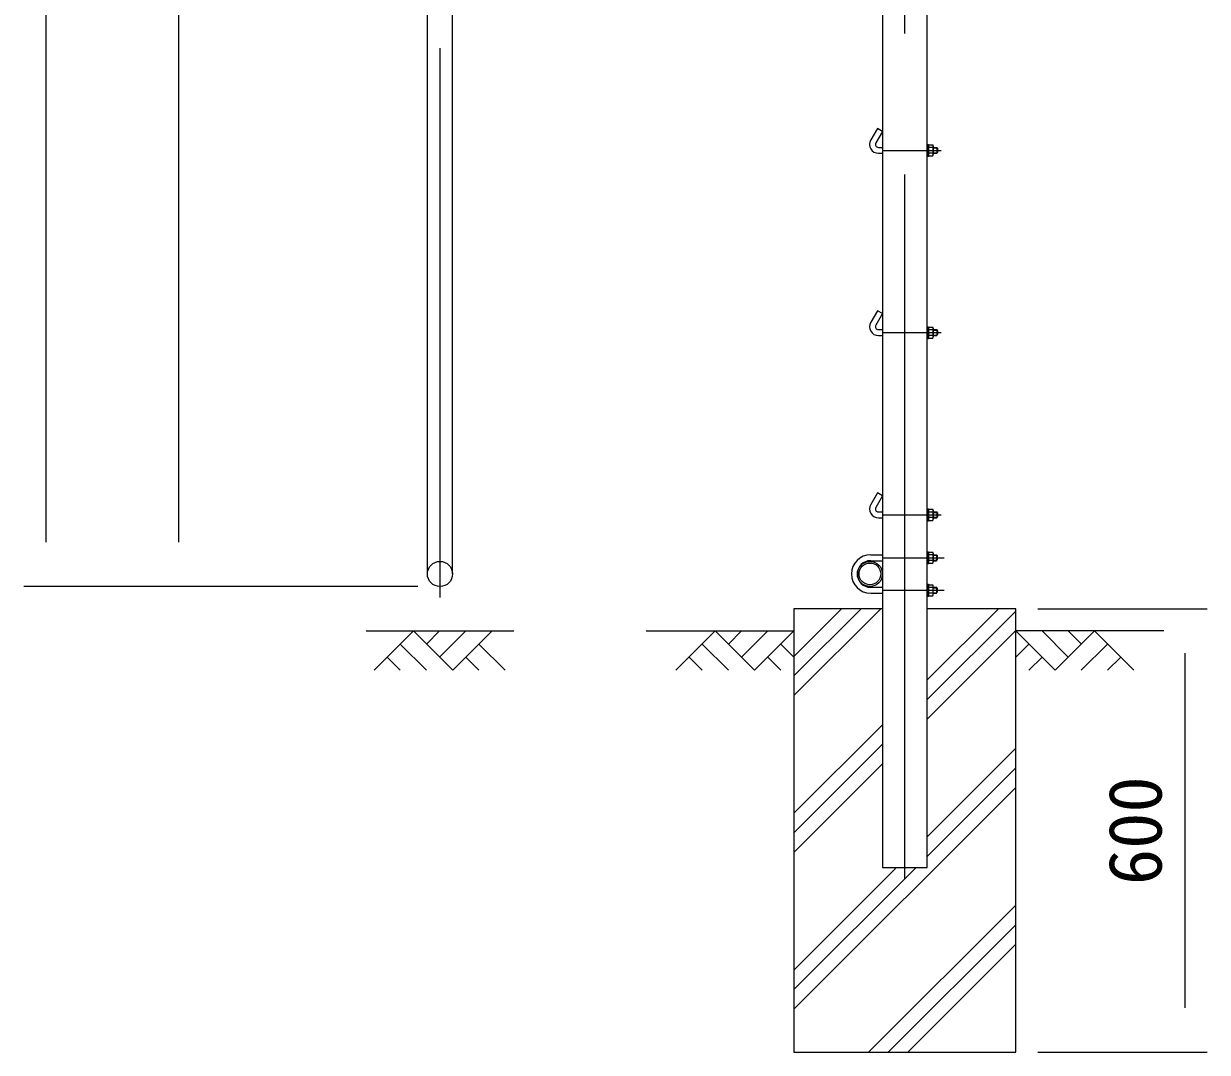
# Model space of a CAD drawing. Units: millimetres, scale not verified. Extents: x -6300 to 6300, y -4455 to 4455.
# Drawn here: x -1962 to -362, y -1649 to -258 of the extents above; entities that cross this region are included whole.
import ezdxf
from ezdxf.enums import TextEntityAlignment as Align

# ---------------------------------------------------------------- set-up
doc = ezdxf.new("R2010")
doc.units = ezdxf.units.MM
doc.header["$LTSCALE"] = 30
doc.linetypes.add('USER1', pattern=[50.8, 31.75, -6.35, 6.35, -6.35])
for name, color, linetype, lineweight in [('0-0_D-STR1', 1, 'Continuous', 18), ('0-1_D-STR3', 3, 'Continuous', 13), ('0-2_D-BMK', 2, 'USER1', 13), ('0-3_D-STR4', 7, 'Continuous', 9), ('0-4_D-BGD', 7, 'Continuous', 9), ('0-5_D-DCR-HCH', 7, 'Continuous', 9), ('0-6_D-STR-DIM', 7, 'Continuous', 9)]:
    doc.layers.add(name, color=color, linetype=linetype, lineweight=lineweight)
doc.styles.add('ＭＳ ゴシック', font='')
doc.styles.get('ＭＳ ゴシック').set_extended_font_data('MS Gothic')

msp = doc.modelspace()

# ---------------------------------------------------------------- linework, layer by layer
at = {"layer": '0-0_D-STR1'}
for p, q in [((-1416.29, -1002.05), (-1416.29, 1192.95)), ((-1382.29, -1002.05), (-1382.29, 1192.95))]:
    msp.add_line(p, q, dxfattribs=at)
msp.add_lwpolyline([(-800.87, 1191.95), (-800.87, -1399.05), (-740.37, -1399.05), (-740.37, 1191.95)], dxfattribs=at)
for centre, radius in [((-1399.29, -1002.05), 17), ((-817.87, -1002.05), 17), ((-817.87, -1002.05), 14.7)]:
    msp.add_circle(centre, radius, dxfattribs=at)
at = {"layer": '0-1_D-STR3'}
for p, q in [((-807.8, -399.46), (-816.8, -415.05)), ((-800.87, -403.46), (-807.8, -399.46)), ((-800.87, -403.46), (-809.87, -419.05)), ((-806.41, -425.05), (-800.87, -425.05)), ((-740.37, -421.05), (-738.77, -421.05)), ((-738.77, -421.05), (-738.77, -437.05)), ((-738.77, -421.55), (-738.77, -436.55)), ((-738.77, -421.55), (-732.97, -421.55)), ((-732.97, -425.3), (-738.77, -425.3)), ((-732.27, -423.13), (-732.27, -434.69)), ((-732.27, -425.05), (-727.61, -425.05)), ((-732.27, -425.75), (-726.91, -425.75)), ((-727.61, -425.05), (-727.61, -433.05)), ((-726.41, -426.25), (-727.61, -425.05)), ((-727.61, -433.05), (-726.41, -431.85)), ((-726.41, -426.25), (-726.41, -431.85)), ((-726.41, -426.25), (-726.41, -431.85)), ((-806.41, -433.05), (-800.87, -433.05)), ((-732.97, -432.8), (-738.77, -432.8)), ((-738.77, -436.55), (-732.97, -436.55)), ((-732.27, -432.35), (-726.91, -432.35)), ((-732.27, -433.05), (-727.61, -433.05)), ((-807.8, -645.96), (-816.8, -661.55)), ((-800.87, -649.96), (-809.87, -665.55)), ((-800.87, -649.96), (-807.8, -645.96)), ((-806.41, -671.55), (-800.87, -671.55)), ((-740.37, -667.55), (-738.77, -667.55)), ((-738.77, -667.55), (-738.77, -683.55)), ((-738.77, -668.05), (-738.77, -683.05)), ((-738.77, -668.05), (-732.97, -668.05)), ((-732.97, -671.8), (-738.77, -671.8)), ((-732.27, -669.63), (-732.27, -681.19)), ((-732.27, -671.55), (-727.61, -671.55)), ((-732.27, -672.25), (-726.91, -672.25)), ((-727.61, -671.55), (-727.61, -679.55)), ((-726.41, -672.75), (-727.61, -671.55)), ((-806.41, -679.55), (-800.87, -679.55)), ((-732.97, -679.3), (-738.77, -679.3)), ((-738.77, -683.05), (-732.97, -683.05)), ((-732.27, -678.85), (-726.91, -678.85)), ((-732.27, -679.55), (-727.61, -679.55)), ((-727.61, -679.55), (-726.41, -678.35)), ((-726.41, -672.75), (-726.41, -678.35)), ((-726.41, -672.75), (-726.41, -678.35)), ((-807.8, -892.46), (-816.8, -908.05)), ((-800.87, -896.46), (-807.8, -892.46)), ((-800.87, -896.46), (-809.87, -912.05)), ((-806.41, -918.05), (-800.87, -918.05)), ((-806.41, -926.05), (-800.87, -926.05)), ((-740.37, -914.05), (-738.77, -914.05)), ((-738.77, -914.05), (-738.77, -930.05)), ((-738.77, -914.55), (-738.77, -929.55)), ((-738.77, -914.55), (-732.97, -914.55)), ((-732.97, -918.3), (-738.77, -918.3)), ((-732.97, -925.8), (-738.77, -925.8)), ((-732.27, -916.13), (-732.27, -927.69)), ((-732.27, -918.05), (-727.61, -918.05)), ((-732.27, -918.75), (-726.91, -918.75)), ((-732.27, -925.35), (-726.91, -925.35)), ((-732.27, -926.05), (-727.61, -926.05)), ((-727.61, -918.05), (-727.61, -926.05)), ((-726.41, -919.25), (-727.61, -918.05)), ((-727.61, -926.05), (-726.41, -924.85)), ((-726.41, -919.25), (-726.41, -924.85)), ((-726.41, -919.25), (-726.41, -924.85)), ((-738.77, -929.55), (-732.97, -929.55)), ((-816.87, -976.05), (-800.87, -976.05)), ((-740.37, -972.05), (-738.77, -972.05)), ((-738.77, -972.05), (-738.77, -988.05)), ((-738.77, -972.55), (-732.97, -972.55)), ((-738.77, -972.55), (-738.77, -987.55)), ((-732.97, -976.3), (-738.77, -976.3)), ((-732.27, -974.13), (-732.27, -985.69)), ((-732.27, -976.05), (-728.07, -976.05)), ((-816.87, -984.05), (-800.87, -984.05)), ((-732.97, -983.8), (-738.77, -983.8)), ((-738.77, -987.55), (-732.97, -987.55)), ((-732.27, -976.75), (-727.37, -976.75)), ((-732.27, -983.35), (-727.37, -983.35)), ((-732.27, -984.05), (-728.07, -984.05)), ((-728.07, -984.05), (-726.87, -982.85)), ((-726.87, -977.25), (-726.87, -982.85)), ((-816.87, -1020.05), (-800.87, -1020.05)), ((-740.37, -1016.05), (-738.77, -1016.05)), ((-738.77, -1016.05), (-738.77, -1032.05)), ((-732.97, -1020.3), (-738.77, -1020.3)), ((-732.27, -1029.97), (-732.27, -1018.4)), ((-732.27, -1020.05), (-728.07, -1020.05)), ((-732.27, -1020.75), (-727.37, -1020.75)), ((-726.87, -1021.25), (-728.07, -1020.05)), ((-728.07, -1020.05), (-728.07, -1028.05)), ((-726.87, -1021.25), (-726.87, -1026.85)), ((-816.87, -1028.05), (-800.87, -1028.05)), ((-732.97, -1027.8), (-738.77, -1027.8)), ((-738.77, -1031.55), (-732.97, -1031.55)), ((-732.27, -1027.35), (-727.37, -1027.35)), ((-732.27, -1028.05), (-728.07, -1028.05)), ((-728.07, -1028.05), (-726.87, -1026.85))]:
    msp.add_line(p, q, dxfattribs=at)
for points in [[(-740.37, -421.05), (-740.37, -437.05), (-738.77, -437.05)], [(-740.37, -667.55), (-740.37, -683.55), (-738.77, -683.55)], [(-740.37, -914.05), (-740.37, -930.05), (-738.77, -930.05)], [(-740.37, -972.05), (-740.37, -988.05), (-738.77, -988.05)], [(-726.87, -977.25), (-728.07, -976.05), (-728.07, -984.05)], [(-740.37, -1016.05), (-740.37, -1032.05), (-738.77, -1032.05)], [(-738.77, -1031.55), (-738.77, -1016.55), (-732.97, -1016.55)]]:
    msp.add_lwpolyline(points, dxfattribs=at)
for centre, radius, start, end in [((-806.41, -421.05), 12, 150, 270), ((-806.41, -421.05), 4, 150, 270), ((-742.67, -429.05), 10.39, 338.85295, 21.14705), ((-735.07, -423.42), 2.81, 318.21899, 41.78101), ((-735.13, -434.67), 2.86, 319.0514, 40.9486), ((-806.41, -667.55), 12, 150, 270), ((-806.41, -667.55), 4, 150, 270), ((-742.67, -675.55), 10.39, 338.85295, 21.14705), ((-735.07, -669.92), 2.81, 318.21899, 41.78101), ((-735.13, -681.17), 2.86, 319.0514, 40.9486), ((-806.41, -914.05), 12, 150, 270), ((-806.41, -914.05), 4, 150, 270), ((-742.67, -922.05), 10.39, 338.85295, 21.14705), ((-735.07, -916.42), 2.81, 318.21899, 41.78101), ((-735.13, -927.67), 2.86, 319.0514, 40.9486), ((-816.87, -1002.05), 26, 90, 270), ((-742.67, -980.05), 10.39, 338.85295, 21.14705), ((-735.07, -974.42), 2.81, 318.21899, 41.78101), ((-816.87, -1002.05), 18, 90, 270), ((-735.13, -985.67), 2.86, 319.0514, 40.9486), ((-742.67, -1024.05), 10.39, 338.85295, 21.14705), ((-735.13, -1018.42), 2.86, 319.0514, 40.9486), ((-735.07, -1029.67), 2.81, 318.21899, 41.78101)]:
    msp.add_arc(centre, radius, start, end, dxfattribs=at)
at = {"layer": '0-2_D-BMK'}
for p, q in [((-1399.29, 1232.95), (-1399.29, -1034.05)), ((-800.87, -429.05), (-721.52, -429.05)), ((-800.87, -675.55), (-721.52, -675.55)), ((-800.87, -922.05), (-721.52, -922.05)), ((-800.87, -980.05), (-717.28, -980.05)), ((-800.87, -1024.05), (-717.28, -1024.05))]:
    msp.add_line(p, q, dxfattribs=at)
msp.add_lwpolyline([(-770.62, -1414.05), (-770.62, 830.95), (-770.62, 1232.95)], dxfattribs=at)
at = {"layer": '0-3_D-STR4'}
msp.add_line((-620.62, -1049.05), (-740.37, -1049.05), dxfattribs=at)
msp.add_lwpolyline([(-800.87, -1049.05), (-920.62, -1049.05), (-920.62, -1649.05), (-620.62, -1649.05), (-620.62, -1049.05)], dxfattribs=at)
at = {"layer": '0-4_D-BGD'}
for p, q in [((-1499.29, -1079.05), (-1299.29, -1079.05)), ((-1120.62, -1079.05), (-920.62, -1079.05)), ((-420.62, -1079.05), (-620.62, -1079.05))]:
    msp.add_line(p, q, dxfattribs=at)
at = {"layer": '0-5_D-DCR-HCH'}
for p, q in [((-920.62, -1166.54), (-803.13, -1049.05)), ((-920.62, -1140.02), (-829.65, -1049.05)), ((-920.62, -1113.5), (-856.17, -1049.05)), ((-740.37, -1145.39), (-644.04, -1049.05)), ((-740.37, -1171.9), (-620.62, -1052.15)), ((-1435.29, -1079.05), (-1488.5, -1132.26)), ((-1435.29, -1079.05), (-1382.08, -1132.26)), ((-1417.55, -1096.79), (-1399.82, -1079.05)), ((-1399.82, -1114.52), (-1364.34, -1079.05)), ((-1382.08, -1132.26), (-1328.87, -1079.05)), ((-1027.05, -1079.05), (-1080.26, -1132.26)), ((-1027.05, -1079.05), (-973.84, -1132.26)), ((-1009.31, -1096.79), (-991.57, -1079.05)), ((-991.57, -1114.52), (-956.1, -1079.05)), ((-973.84, -1132.26), (-920.62, -1079.05)), ((-740.37, -1198.42), (-620.62, -1078.67)), ((-567.41, -1132.26), (-620.62, -1079.05)), ((-549.67, -1114.52), (-585.15, -1079.05)), ((-514.2, -1079.05), (-567.41, -1132.26)), ((-531.84, -1096.88), (-549.67, -1079.05)), ((-514.2, -1079.05), (-460.99, -1132.26)), ((-1453.03, -1096.79), (-1417.39, -1132.26)), ((-1346.6, -1096.79), (-1310.97, -1132.26)), ((-1044.78, -1096.79), (-1009.15, -1132.26)), ((-938.36, -1096.79), (-920.62, -1114.44)), ((-602.89, -1096.79), (-620.62, -1114.44)), ((-496.46, -1096.79), (-532.1, -1132.26)), ((-1470.77, -1114.52), (-1452.95, -1132.26)), ((-1364.34, -1114.52), (-1346.52, -1132.26)), ((-1062.52, -1114.52), (-1044.7, -1132.26)), ((-956.1, -1114.52), (-938.28, -1132.26)), ((-585.15, -1114.52), (-602.97, -1132.26)), ((-478.72, -1114.52), (-496.54, -1132.26)), ((-920.62, -1325.64), (-800.87, -1205.89)), ((-920.62, -1352.15), (-800.87, -1232.4)), ((-740.37, -1357.52), (-620.62, -1237.77)), ((-920.62, -1378.67), (-800.87, -1258.92)), ((-740.37, -1384.03), (-620.62, -1264.28)), ((-920.62, -1590.8), (-620.62, -1290.8)), ((-920.62, -1564.28), (-755.39, -1399.05)), ((-920.62, -1537.77), (-781.9, -1399.05)), ((-819.77, -1649.05), (-620.62, -1449.9)), ((-793.25, -1649.05), (-620.62, -1476.42)), ((-766.74, -1649.05), (-620.62, -1502.93))]:
    msp.add_line(p, q, dxfattribs=at)
at = {"layer": '0-6_D-STR-DIM'}
for p, q in [((-1932.25, 1140.95), (-1932.25, -959.05)), ((-1752.25, -959.05), (-1752.25, 690.95)), ((-1429.29, -1019.05), (-1962.25, -1019.05)), ((-1429.29, -1019.05), (-1782.25, -1019.05)), ((-590.62, -1049.05), (-361.61, -1049.05)), ((-391.61, -1589.05), (-391.61, -1109.05)), ((-590.62, -1649.05), (-361.61, -1649.05))]:
    msp.add_line(p, q, dxfattribs=at)

# ---------------------------------------------------------------- texts
at = {"layer": '0-6_D-STR-DIM', "style": 'ＭＳ ゴシック'}
msp.add_text('600', height=72.14, rotation=90, dxfattribs=at).set_placement((-401.73, -1422.92), align=Align.BOTTOM_LEFT)

doc.saveas('drawing.dxf')
